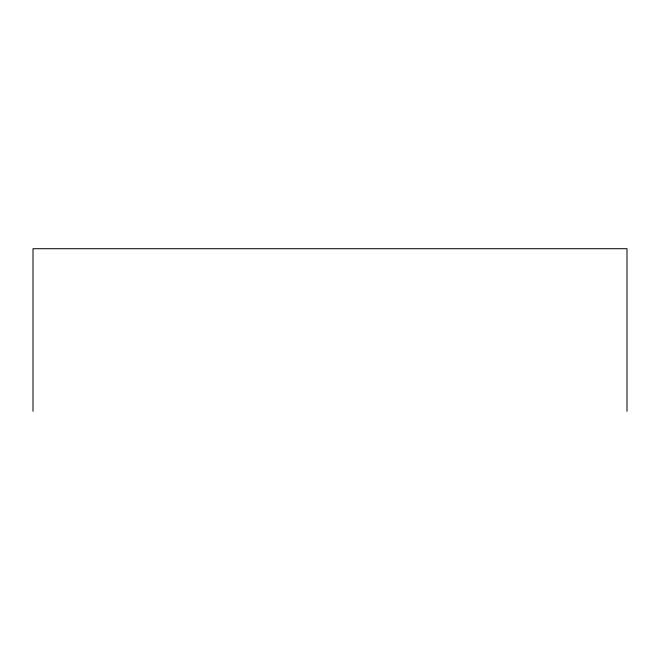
<?xml version="1.0" encoding="UTF-8"?>
<svg xmlns="http://www.w3.org/2000/svg" width="660" height="660" viewBox="0 0 660 660"><rect width="100%" height="100%" fill="white"/><g stroke="black" fill="none" stroke-linecap="round" stroke-linejoin="round"><path stroke-width="0.99" d="M627 411.287L627 248.713L33 248.713L33 411.287"/></g></svg>
